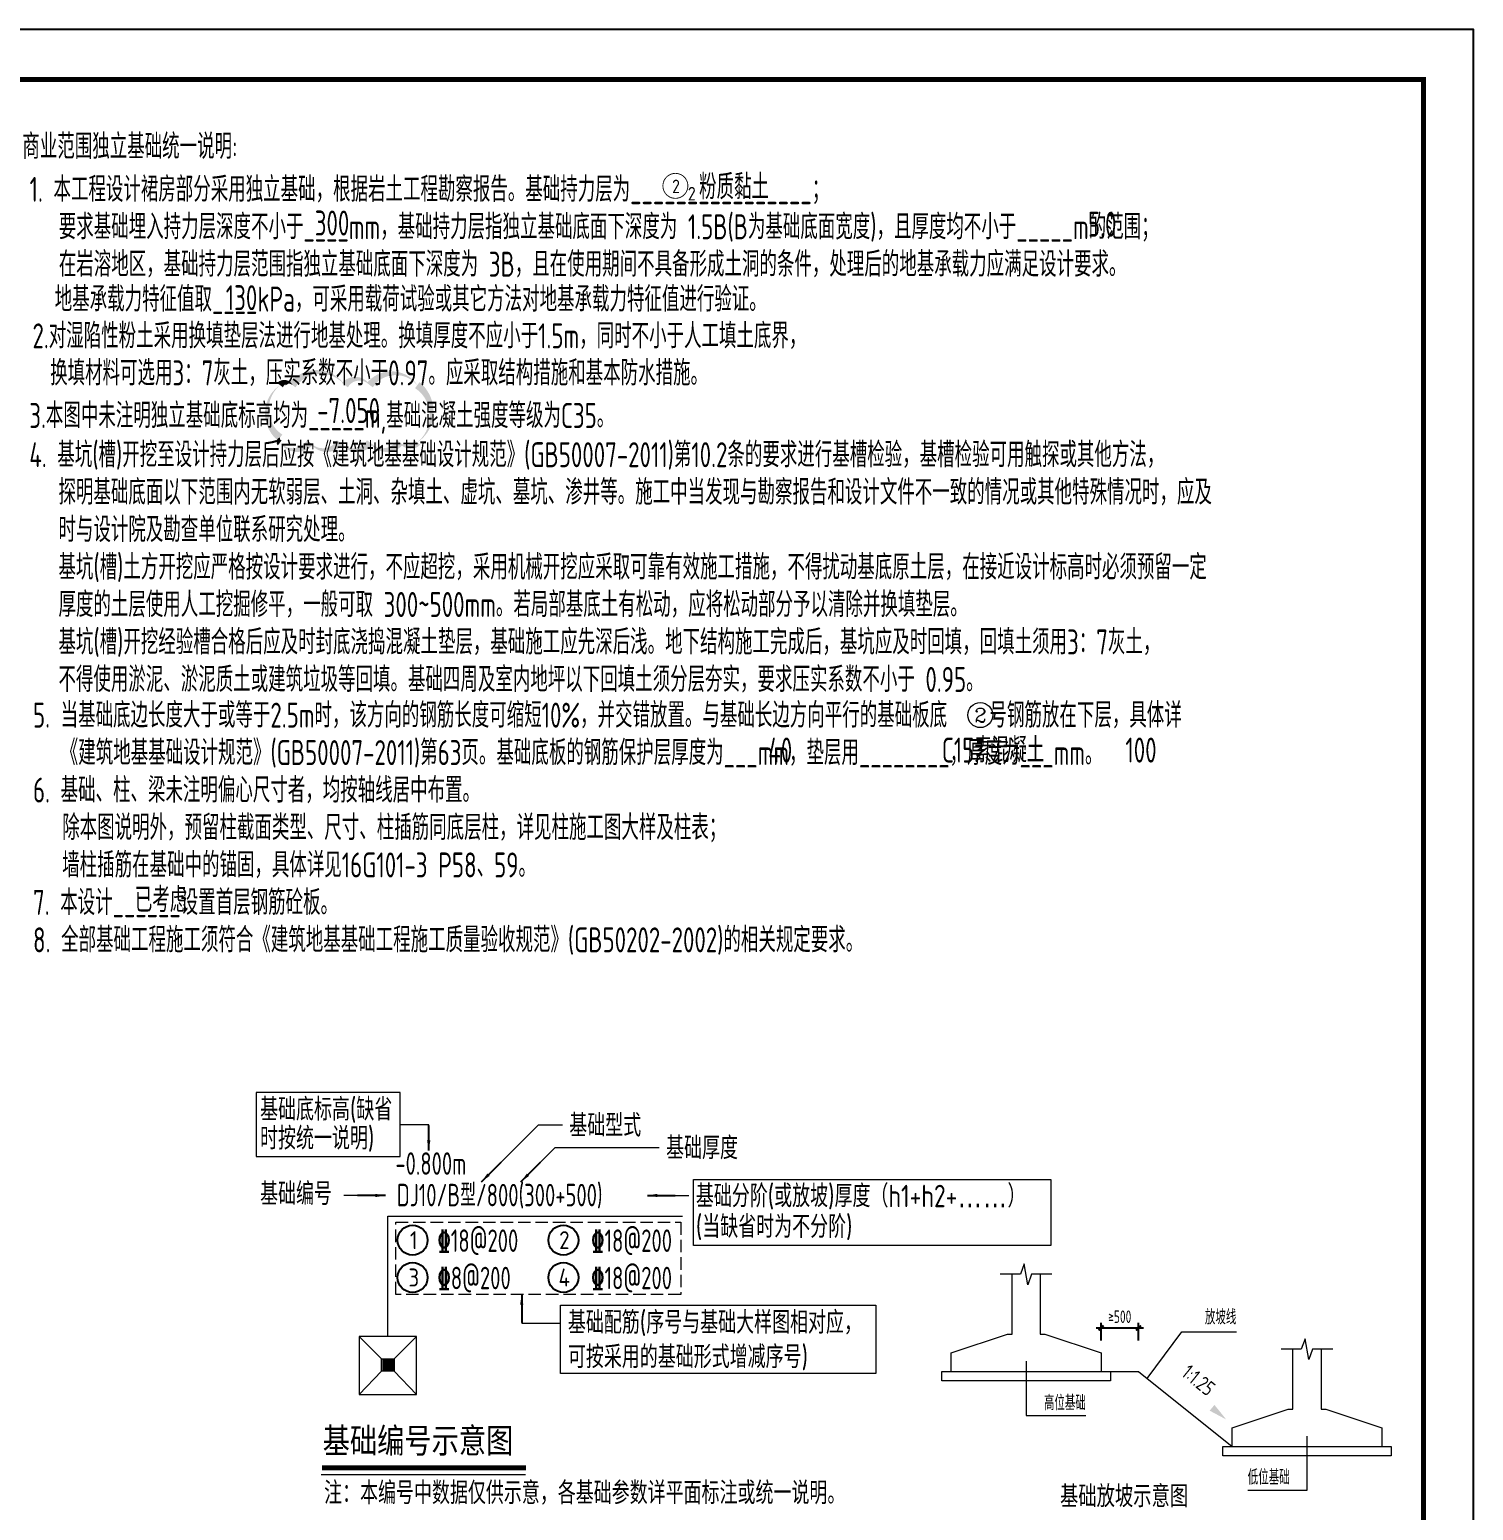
# Model space of a CAD drawing. Extents: x 5874492 to 7194610, y -939842 to -279257.
# Drawn here: x 6156604 to 6185519, y -564962 to -535309 of the extents above; entities that cross this region are included whole.
import ezdxf
from ezdxf.enums import TextEntityAlignment as Align

# ---------------------------------------------------------------- set-up
doc = ezdxf.new("R2010")
doc.units = 0
doc.header["$LTSCALE"] = 1000
doc.linetypes.add('DASH', pattern=[0.35, 0.25, -0.1])
for name, color, linetype, lineweight in [('20200430WYJ', 6, 'Continuous', 50), ('S-墙柱-WALL', 6, 'Continuous', 20), ('S-板-DIM', 3, 'Continuous', 20), ('S-轴网-标注', 3, 'Continuous', 20), ('S-通用-TEXT', 7, 'Continuous', 20), ('S-通用-THIN', 7, 'Continuous', 20)]:
    doc.layers.add(name, color=color, linetype=linetype, lineweight=lineweight)
doc.layers.add('S-基础-编号', color=4, linetype='Continuous')
doc.layers.add('Y-云图图框', color=7, linetype='Continuous')
doc.layers.add('S-活动层-非打印1', color=170, linetype='Continuous', plot=False)
doc.styles.add('-黑体', font='', dxfattribs={"width": 0.8})
doc.styles.add('_YT_Name', font='', dxfattribs={"width": 0.8})
doc.styles.add('_YT_Sign_Text', font='ros.shx', dxfattribs={"width": 0.8, "bigfont": 'hztxt.shx'})
doc.styles.add('COMPLEX', font='COMPLEX')
doc.styles.add('HT', font='', dxfattribs={"width": 0.7})
doc.styles.get("Standard").update_dxf_attribs({"font": 'gbenor.shx', "bigfont": 'gbcbig.shx'})
doc.styles.add('TSSD', font='Tssdeng.shx', dxfattribs={"width": 0.7, "bigfont": 'hztxt.shx'})
doc.styles.add('TSSD_Dimension', font='tssdeng.shx', dxfattribs={"width": 0.7, "bigfont": 'tssdchn.shx'})
doc.styles.add('TSSD_Rein', font='tssdeng.shx', dxfattribs={"width": 0.7, "bigfont": 'hztxt.shx'})
doc.styles.get('-黑体').set_extended_font_data('SimHei')
doc.styles.get('_YT_Name').set_extended_font_data('SimHei')
doc.styles.get('HT').set_extended_font_data('SimHei')
doc.dimstyles.new('TSSD_100_100', dxfattribs={"dimtxt": 250, "dimasz": 100, "dimexe": 100, "dimexo": 100, "dimgap": 100, "dimtad": 1, "dimdec": 0, "dimzin": 0, "dimdsep": 46, "dimtxsty": 'TSSD_Dimension', "dimblk": 'ARCHTICK', "dimcen": 0, "dimdle": 100, "dimclrt": 7, "dimadec": 0, "dimazin": 0, "dimtfac": 1, "dimtdec": 0, "dimtix": 1, "dimtmove": 2, "dimatfit": 0, "dimfxl": 0, "dimtolj": 1, "dimtzin": 0, "dimarcsym": 0})
doc.dimstyles.new('TSSD_20_100', dxfattribs={"dimtxt": 250, "dimasz": 100, "dimexe": 100, "dimexo": 250, "dimgap": 100, "dimtad": 1, "dimdec": 0, "dimlfac": 0.2, "dimzin": 0, "dimdsep": 46, "dimtxsty": 'TSSD_Dimension', "dimblk": 'ARCHTICK', "dimcen": 0, "dimdle": 100, "dimclrt": 7, "dimadec": 0, "dimazin": 0, "dimtfac": 1, "dimtdec": 0, "dimtix": 1, "dimtmove": 2, "dimatfit": 3, "dimfxl": 0, "dimtolj": 1, "dimtzin": 0, "dimarcsym": 0})

# ---------------------------------------------------------------- blocks, each defined once
blk = doc.blocks.new('_ArchTick')
at = {"color": 0, "linetype": 'ByBlock', "const_width": 0.4}
blk.add_lwpolyline([(-0.5, -0.5), (0.5, 0.5)], dxfattribs=at)
blk = doc.blocks.new('*D488')
at = {"layer": 'Defpoints', "color": 0, "transparency": 16777216}
for p in [(6178812, -561309), (6178062, -561809), (6178812, -561809)]:
    blk.add_point(p, dxfattribs=at)
at = {"layer": 'S-板-DIM', "color": 0, "lineweight": -2, "transparency": 16777216}
for p, q in [((6177962, -561309), (6178912, -561309)), ((6178062, -561559), (6178062, -561209)), ((6178812, -561559), (6178812, -561209))]:
    blk.add_line(p, q, dxfattribs=at)
at = {"layer": 'S-板-DIM', "color": 0, "lineweight": -2, "transparency": 16777216, "xscale": 100, "yscale": 100, "zscale": 100, "rotation": 180}
blk.add_blockref('_ArchTick', (6178062, -561309), dxfattribs=at)
at = {"layer": 'S-板-DIM', "color": 0, "lineweight": -2, "transparency": 16777216, "xscale": 100, "yscale": 100, "zscale": 100}
blk.add_blockref('_ArchTick', (6178812, -561309), dxfattribs=at)
at = {"layer": 'S-板-DIM', "color": 7, "transparency": 16777216, "insert": (6178437, -561084), "char_height": 250, "attachment_point": 5, "style": 'TSSD_Dimension'}
blk.add_mtext('\\A1;≥500', dxfattribs=at)
blk = doc.blocks.new('ECMCTK_A1+0.25_横_单行图名--0')
at = {"color": 4}
blk.add_lwpolyline([(0, 0), (1051, 0), (1051, 594), (0, 594)], close=True, dxfattribs=at)
at = {"const_width": 1}
blk.add_lwpolyline([(25, 10), (1041, 10), (1041, 584), (25, 584)], close=True, dxfattribs=at)
at = {"color": 80, "flags": 3}
for tag, height, p in [('YTHQINS', 3, (34.31, 585.5)), ('ECMCKEY', 3, (292.07, 288.23)), ('YTTQINS', 5.62, (1058.03, 12.81)), ('YTBARCODE_T1', 3, (883.66, 5.7)), ('YTFRAME', 3, (804.81, 4.27))]:
    blk.add_attdef(tag, text='', height=height, dxfattribs=at).set_placement(p, align=Align.MIDDLE_CENTER)
for tag, height, style, width, p in [('证书编号', 4, '_YT_Sign_Text', 0.8, (918.87, 43.81)), ('审查批准号', 4, '_YT_Sign_Text', 0.8, (971.06, 43.81)), ('工程号', 4, '_YT_Sign_Text', 0.5, (1014.08, 44.12)), ('设计单位', 6, '_YT_Name', 0.8, (833.75, 38.6)), ('建设单位', 4, '_YT_Sign_Text', 0.8, (944.96, 36.11)), ('阶段', 4, '_YT_Sign_Text', 0.8, (1014.08, 35.81)), ('项目号', 4, '_YT_Sign_Text', 0.5, (1032.08, 33.72)), ('项目名称', 4, '_YT_Sign_Text', 0.8, (944.96, 28.11)), ('专业', 4, '_YT_Sign_Text', 0.8, (1014.08, 27.31)), ('图纸编号', 4, '_YT_Sign_Text', 0.5, (1013.93, 19.36)), ('图纸名称', 4.5, '_YT_Name', 0.8, (945.39, 15.06)), ('出图比例', 4.2, '_YT_Sign_Text', 0.8, (891.82, 11.78)), ('日期', 4, '_YT_Sign_Text', 0.5, (1013.88, 12.13)), ('版本号', 4, '_YT_Sign_Text', 0.8, (1032.08, 13))]:
    blk.add_attdef(tag, text='', height=height, dxfattribs=dict(style=style, width=width)).set_placement(p, align=Align.CENTER)
at = {"style": '_YT_Sign_Text', "width": 0.8, "flags": 3}
for tag, p, height in [('{审定人}', (815.87, 26.45), 6.24), ('{校对人}', (868.35, 26.53), 6.24), ('[审定人]', (800.95, 27.81), 4.1), ('[校对人]', (852.23, 27.82), 4.1), ('[审核人]', (801.01, 19.76), 4.1), ('{审核人}', (816.98, 18.44), 6.24), ('[设计人]', (852.47, 20.21), 4.1), ('{设计人}', (868.48, 18.54), 6.24), ('[项目负责人]', (800.78, 12.01), 4.1), ('{项目负责人}', (818.28, 10.72), 6.24), ('[专业负责人]', (852.74, 11.77), 4.1), ('{专业负责人}', (868.58, 10.36), 6.24)]:
    blk.add_attdef(tag, p, '', height=height, dxfattribs=at)
at = {"color": 80, "flags": 3}
for tag, p in [('YTQRCODE', (761.04, 11.91)), ('YTBZSIT', (25, 10)), ('EXT_TK_LEFT', (25, 10))]:
    blk.add_attdef(tag, p, '', height=3, dxfattribs=at)

msp = doc.modelspace()

# ---------------------------------------------------------------- hatches: boundary and pattern name
at = {"layer": 'S-通用-TEXT'}
msp.add_hatch(color=256, dxfattribs=at).paths.add_polyline_path([(6163679.6, -561952.5), (6163879.6, -561952.5), (6163879.6, -562152.5), (6163679.6, -562152.5)])

# ---------------------------------------------------------------- linework, layer by layer
at = {"color": 0, "linetype": 'ByBlock', "lineweight": -2}
for centre in [(6164274.2, -559550.9), (6167293.6, -559550.9), (6164274.2, -560298.7), (6167293.6, -560298.7)]:
    msp.add_circle(centre, 300, dxfattribs=at)
at = {"layer": 'S-墙柱-WALL'}
for points in [[(6175061.5, -562183.5), (6175061.5, -561808.5), (6176186.5, -561433.5), (6176280.3, -561433.5), (6176280.3, -560233.5)], [(6176842.8, -560233.5), (6176842.8, -561433.5), (6176936.5, -561433.5), (6178061.5, -561808.5), (6178061.5, -562183.5)], [(6180686.5, -563683.5), (6180686.5, -563308.5), (6181811.5, -562933.5), (6181905.3, -562933.5), (6181905.3, -561733.5)], [(6182467.8, -561733.5), (6182467.8, -562933.5), (6182561.5, -562933.5), (6183686.5, -563308.5), (6183686.5, -563683.5)], [(6174874, -562183.5), (6178249, -562183.5), (6178249, -562371), (6174874, -562371), (6174874, -562183.5)], [(6180499, -563683.5), (6183874, -563683.5), (6183874, -563871), (6180499, -563871), (6180499, -563683.5)]]:
    msp.add_lwpolyline(points, dxfattribs=at)
at = {"layer": 'S-活动层-非打印1'}
msp.add_lwpolyline([(6161619.7, -542428.5, 0, 150, 0.5), (6161619.7, -543478.5, 0, 150, 0.5), (6161619.7, -543576.7, 0, 150, 0.5), (6162219.7, -543576.7, 0, 150, 0.5), (6162819.7, -543576.7, 0, 150, 0.5), (6163419.7, -543576.7, 0, 150, 0.5), (6164019.7, -543576.7, 0, 150, 0.5), (6164368.6, -543576.7, 0, 150, 0.5), (6164368.6, -542428.5, 0, 150, 0.5), (6163418.6, -542428.5, 0, 150, 0.5), (6162918.6, -542428.5, 0, 150, 0.5), (6161868.6, -542428.5, 0, 150, 0.5)], format="xyseb", close=True, dxfattribs=at)
at = {"layer": 'S-轴网-标注'}
msp.add_lwpolyline([(6178249, -562183.5), (6178811.5, -562183.5), (6180686.5, -563683.5)], dxfattribs=at)
at = {"layer": 'S-通用-TEXT', "color": 2}
for p, q in [((6163654.6, -561927.5), (6163204.6, -561477.5)), ((6163904.6, -561927.5), (6164354.6, -561477.5)), ((6163654.6, -562177.5), (6163204.6, -562639.8)), ((6163904.6, -562177.5), (6164354.6, -562639.8))]:
    msp.add_line(p, q, dxfattribs=at)
at = {"layer": 'S-通用-TEXT', "color": 7}
msp.add_line((6162439.9, -564243.9), (6166538.1, -564243.9), dxfattribs=at)
at = {"layer": 'S-通用-TEXT', "color": 6, "const_width": 17.6}
msp.add_lwpolyline([(6169287.3, -538437.8, 1.000016), (6169787.3, -538437.8, 1.000016)], format="xyb", close=True, dxfattribs=at)
at = {"layer": 'S-通用-TEXT'}
for points in [[(6161143.9, -557874.8), (6164025.3, -557874.8), (6164025.3, -556596.1), (6161143.9, -556596.1)], [(6169896.8, -558336.5), (6177054.6, -558336.5), (6177054.6, -559659.4), (6169896.8, -559659.4)], [(6167237.2, -560849.7), (6173551.5, -560849.7), (6173551.5, -562222.2), (6167237.2, -562222.2)]]:
    msp.add_lwpolyline(points, close=True, dxfattribs=at)
for points in [[(6164597.2, -557707.5), (6164597.2, -557242), (6164025.3, -557242)], [(6165679.2, -558355.3), (6166792.5, -557242), (6167273.9, -557242)], [(6166471, -558355.3), (6167132.2, -557694.1), (6169212.5, -557694.1)], [(6163698.5, -558656), (6162896.7, -558656)], [(6169007, -558656), (6169808.9, -558656)], [(6163779.6, -561477.5), (6163779.6, -559069), (6169681.7, -559069)], [(6166459.7, -560638.4), (6166459.7, -561213.3), (6167237.2, -561213.3)], [(6178982.8, -562320.6), (6179680.8, -561389.6), (6180772.1, -561389.6)], [(6176561.5, -561974.9), (6176561.5, -563064), (6177757.4, -563064)], [(6182186.5, -563474.9), (6182186.5, -564564), (6180999.4, -564564)]]:
    msp.add_lwpolyline(points, dxfattribs=at)
at = {"layer": 'S-通用-TEXT', "color": 2, "linetype": 'DASH'}
msp.add_lwpolyline([(6163935.7, -559192.4), (6169644.7, -559192.4), (6169644.7, -560638.4), (6163935.7, -560638.4)], close=True, dxfattribs=at)
at = {"layer": 'S-通用-TEXT', "color": 2}
for points in [[(6163204.6, -562639.8), (6164354.6, -562639.8), (6164354.6, -561477.5), (6163204.6, -561477.5)], [(6163654.6, -561927.5), (6163904.6, -561927.5), (6163904.6, -562177.5), (6163654.6, -562177.5)]]:
    msp.add_lwpolyline(points, close=True, dxfattribs=at)
at = {"layer": 'S-通用-TEXT', "const_width": 25}
msp.add_lwpolyline([(6163679.6, -561952.5), (6163879.6, -561952.5), (6163879.6, -562152.5), (6163679.6, -562152.5)], close=True, dxfattribs=at)
at = {"layer": 'S-通用-TEXT', "color": 3}
msp.add_lwpolyline([(6179310.7, -562128.3, 0, 0, 0), (6180569, -563142.4, 0, 150, 0), (6180285.7, -562907.5, 150, 150, 0)], format="xyseb", dxfattribs=at)
at = {"layer": 'S-通用-TEXT', "const_width": 100}
msp.add_lwpolyline([(6162458.1, -564110.8), (6166546.2, -564110.8)], dxfattribs=at)
at = {"layer": 'S-通用-TEXT', "color": 3}
msp.add_circle((6175642.6, -549036.5), 250, dxfattribs=at)
at = {"layer": 'S-通用-THIN'}
for points in [[(6177078.1, -560233.5), (6176672.2, -560233.5), (6176595.7, -560443.5), (6176521.7, -560023.5), (6176447.2, -560233.5), (6176041.3, -560233.5)], [(6182703.1, -561733.5), (6182297.2, -561733.5), (6182220.7, -561943.5), (6182146.7, -561523.5), (6182072.2, -561733.5), (6181666.3, -561733.5)]]:
    msp.add_lwpolyline(points, dxfattribs=at)

# ---------------------------------------------------------------- block references
at = {"layer": 'Y-云图图框', "xscale": 100, "yscale": 100, "zscale": 100}
msp.add_blockref('ECMCTK_A1+0.25_横_单行图名--0', (6080419, -594708.9), dxfattribs=at)

# ---------------------------------------------------------------- texts
at = {"layer": '20200430WYJ', "style": 'TSSD_Rein', "width": 0.7}
msp.add_text('基坑(槽)开挖经验槽合格后应及时封底浇捣混凝土垫层，基础施工应先深后浅。地下结构施工完成后，基坑应及时回填，回填土须用3：7灰土，', height=500, dxfattribs=at).set_placement((6157182, -547821.9))
at = {"layer": 'S-基础-编号', "style": 'TSSD_Rein', "width": 0.7}
for s, p in [('-0.800m', (6163929.6, -558241.6, 0)), ('DJ10/B型/800(300+500)', (6163957.3, -558872.8, 0)), ('\x8418@200', (6164769.8, -559785.9, 0)), ('\x8418@200', (6167848.8, -559785.9, 0)), ('\x848@200', (6164769.8, -560533.7, 0)), ('\x8418@200', (6167848.8, -560533.7, 0))]:
    msp.add_text(s, height=450, dxfattribs=at).set_placement(p)
at = {"layer": 'S-通用-TEXT'}
for s, height, style, width, p in [('商业范围独立基础统一说明:', 500, 'TSSD_Rein', 0.7, (6158612.9, -537897.9)), ('2', 280, 'COMPLEX', 1.041667, (6175648.5, -549175.3))]:
    msp.add_text(s, height=height, dxfattribs=dict(at, style=style, width=width)).set_placement(p, align=Align.CENTER)
for s, height, style, width, p in [('1. 本工程设计裙房部分采用独立基础，根据岩土工程勘察报告。基础持力层为________________；', 500, 'TSSD_Rein', 0.7, (6156603.9, -538757)), ('要求基础埋入持力层深度不小于____mm，基础持力层指独立基础底面下深度为 1.5B(B为基础底面宽度)，且厚度均不小于_____m的范围；', 500, 'TSSD_Rein', 0.7, (6157188.3, -539507)), ('在岩溶地区，基础持力层范围指独立基础底面下深度为 3B，且在使用期间不具备形成土洞的条件，处理后的地基承载力应满足设计要求。', 500, 'TSSD_Rein', 0.7, (6157188.3, -540257)), ('地基承载力特征值取____kPa，可采用载荷试验或其它方法对地基承载力特征值进行验证。', 500, 'TSSD_Rein', 0.7, (6157106.9, -540956)), ('2.对湿陷性粉土采用换填垫层法进行地基处理。换填厚度不应小于1.5m，同时不小于人工填土底界，', 500, 'TSSD_Rein', 0.7, (6156661.7, -541691.4)), ('3.本图中未注明独立基础底标高均为_____m,基础混凝土强度等级为C35。', 500, 'TSSD_Rein', 0.7, (6156597.6, -543287.2)), ('4. 基坑(槽)开挖至设计持力层后应按《建筑地基基础设计规范》(GB50007-2011)第10.2条的要求进行基槽检验，基槽检验可用触探或其他方法，', 500, 'TSSD_Rein', 0.7, (6156597.6, -544071.9)), ('探明基础底面以下范围内无软弱层、土洞、杂填土、虚坑、墓坑、渗井等。施工中当发现与勘察报告和设计文件不一致的情况或其他特殊情况时，应及', 500, 'TSSD_Rein', 0.7, (6157182, -544821.9)), ('时与设计院及勘查单位联系研究处理。 ', 500, 'TSSD_Rein', 0.7, (6157182, -545571.9)), ('基坑(槽)土方开挖应严格按设计要求进行，不应超挖，采用机械开挖应采取可靠有效施工措施，不得扰动基底原土层，在接近设计标高时必须预留一定', 500, 'TSSD_Rein', 0.7, (6157182, -546321.9)), ('厚度的土层使用人工挖掘修平，一般可取 300~500mm。若局部基底土有松动，应将松动部分予以清除并换填垫层。', 500, 'TSSD_Rein', 0.7, (6157182, -547071.9)), ('不得使用淤泥、淤泥质土或建筑垃圾等回填。基础四周及室内地坪以下回填土须分层夯实，要求压实系数不小于 0.95。 ', 500, 'TSSD_Rein', 0.7, (6157182, -548571.9)), ('5. 当基础底边长度大于或等于2.5m时，该方向的钢筋长度可缩短10%%%，并交错放置。与基础长边方向平行的基础板底    号钢筋放在下层，具体详', 500, 'TSSD_Rein', 0.7, (6156671.9, -549286.9)), ('《建筑地基基础设计规范》(GB50007-2011)第63页。基础底板的钢筋保护层厚度为___mm，垫层用________，厚度为___mm。', 500, 'TSSD_Rein', 0.7, (6157228, -550036.9)), ('6. 基础、柱、梁未注明偏心尺寸者，均按轴线居中布置。', 500, 'TSSD_Rein', 0.7, (6156671.9, -550786.9)), ('除本图说明外，预留柱截面类型、尺寸、柱插筋同底层柱，详见柱施工图大样及柱表；', 500, 'TSSD_Rein', 0.7, (6157256.3, -551536.9)), ('墙柱插筋在基础中的锚固，具体详见16G101-3 P58、59。', 500, 'TSSD_Rein', 0.7, (6157256.3, -552286.9)), ('7. 本设计______设置首层钢筋砼板。', 500, 'TSSD_Rein', 0.7, (6156671.9, -553036.9)), ('8. 全部基础工程施工须符合《建筑地基基础工程施工质量验收规范》(GB50202-2002)的相关规定要求。', 500, 'TSSD_Rein', 0.7, (6156671.9, -553786.9)), ('基础底标高(缺省', 450, 'TSSD', 0.8, (6161219.3, -557157)), ('基础型式', 450, 'TSSD', 0.8, (6167412.2, -557477.7)), ('时按统一说明)', 450, 'TSSD', 0.8, (6161219.3, -557735.9)), ('基础厚度', 450, 'TSSD', 0.8, (6169350.8, -557929.7)), ('基础编号', 450, 'TSSD', 0.8, (6161219.3, -558847.3)), ('基础分阶(或放坡)厚度（h1+h2+……）', 450, 'TSSD', 0.8, (6169947.2, -558891.7)), ('(当缺省时为不分阶)', 450, 'TSSD', 0.8, (6169947.2, -559506.2)), ('基础配筋(序号与基础大样图相对应，', 450, 'TSSD', 0.8, (6167384.9, -561425.3)), ('可按采用的基础形式增减序号)', 450, 'TSSD', 0.8, (6167384.9, -562113.2)), ('低位基础', 300, 'TSSD_Rein', 0.7, (6180999.4, -564447.3)), ('注：本编号中数据仅供示意，各基础参数详平面标注或统一说明。', 450, 'TSSD', 0.8, (6162501.8, -564837.8)), ('基础放坡示意图', 384, 'HT', 0.7, (6177240.1, -564857.4))]:
    msp.add_text(s, height=height, dxfattribs=dict(at, style=style, width=width)).set_placement(p)
at = {"layer": 'S-通用-TEXT', "color": 6, "style": 'TSSD_Rein', "width": 0.7}
for s, p in [('粉质黏土', (6170711.6, -538707)), ('300', (6162661.2, -539432.4)), ('5.0', (6178084.9, -539457)), ('130', (6160848.6, -540927.4)), ('C15素混凝土', (6175899.6, -549986.9)), ('40', (6171636.7, -549986.9)), ('100', (6178862.3, -549986.9)), ('已考虑', (6159236.9, -552986.9))]:
    msp.add_text(s, height=500, dxfattribs=at).set_placement(p, align=Align.CENTER)
at = {"layer": 'S-通用-TEXT'}
for s, height, p in [('2', 270, (6169470.9, -538583.5)), ('2', 270, (6169787.2, -538729.6)), ('1', 360, (6164220.2, -559730.9)), ('2', 360, (6167209.6, -559730.9)), ('3', 360, (6164190.2, -560478.7)), ('4', 360, (6167197.6, -560478.7))]:
    msp.add_text(s, height=height, dxfattribs=at).set_placement(p)
at = {"layer": 'S-通用-TEXT', "color": 6, "style": 'TSSD_Rein', "width": 0.7}
msp.add_text('换填材料可选用3：7灰土，压实系数不小于0.97。应采取结构措施和基本防水措施。', height=500, dxfattribs=at).set_placement((6157015.5, -542433.7))
at = {"layer": 'S-通用-TEXT', "color": 1, "style": 'TSSD_Rein', "width": 0.7}
msp.add_text('-7.050', height=500, dxfattribs=at).set_placement((6162992.7, -543187.2), align=Align.CENTER)
at = {"layer": 'S-通用-TEXT', "style": 'TSSD_Rein', "width": 0.7}
for s, p in [('放坡线', (6180772.1, -561239.6)), ('高位基础', (6177757.4, -562958.1))]:
    msp.add_text(s, height=300, dxfattribs=at).set_placement(p, align=Align.RIGHT)
at = {"layer": 'S-通用-TEXT', "style": 'TSSD_Rein', "width": 0.8}
msp.add_text('1:1.25', height=300, rotation=321, dxfattribs=at).set_placement((6180190, -562690.8), align=Align.RIGHT)
at = {"layer": 'S-通用-TEXT', "color": 7, "style": '-黑体', "width": 0.8}
msp.add_text('基础编号示意图', height=500, dxfattribs=at).set_placement((6162472.4, -563814.1))

# ---------------------------------------------------------------- dimensions: what is measured, and where the dimension line sits
at = {"layer": 'S-板-DIM'}
dim = msp.add_linear_dim(base=(6178811.5, -561308.8), p1=(6178061.5, -561808.5), p2=(6178811.5, -561808.5), text='≥500', dimstyle='TSSD_20_100', dxfattribs=at)
dim.commit()
dim.dimension.update_dxf_attribs({"geometry": '*D488', "text_midpoint": (6178436.5, -561083.8)})

# ---------------------------------------------------------------- leaders
at = {"layer": 'S-通用-TEXT'}
for points in [[(6164597.2, -557753), (6164597.2, -557257)], [(6165653, -558381.6), (6166046.4, -557988.1)], [(6166444.8, -558381.6), (6166838.2, -557988.1)], [(6163729.4, -558656), (6163173, -558656)], [(6168976.1, -558656), (6169532.5, -558656)], [(6166459.7, -560644.1), (6166459.7, -561200.5)]]:
    msp.add_leader(points, dimstyle='TSSD_100_100', override={"dimasz": 200}, dxfattribs=at)

doc.saveas('drawing.dxf')
